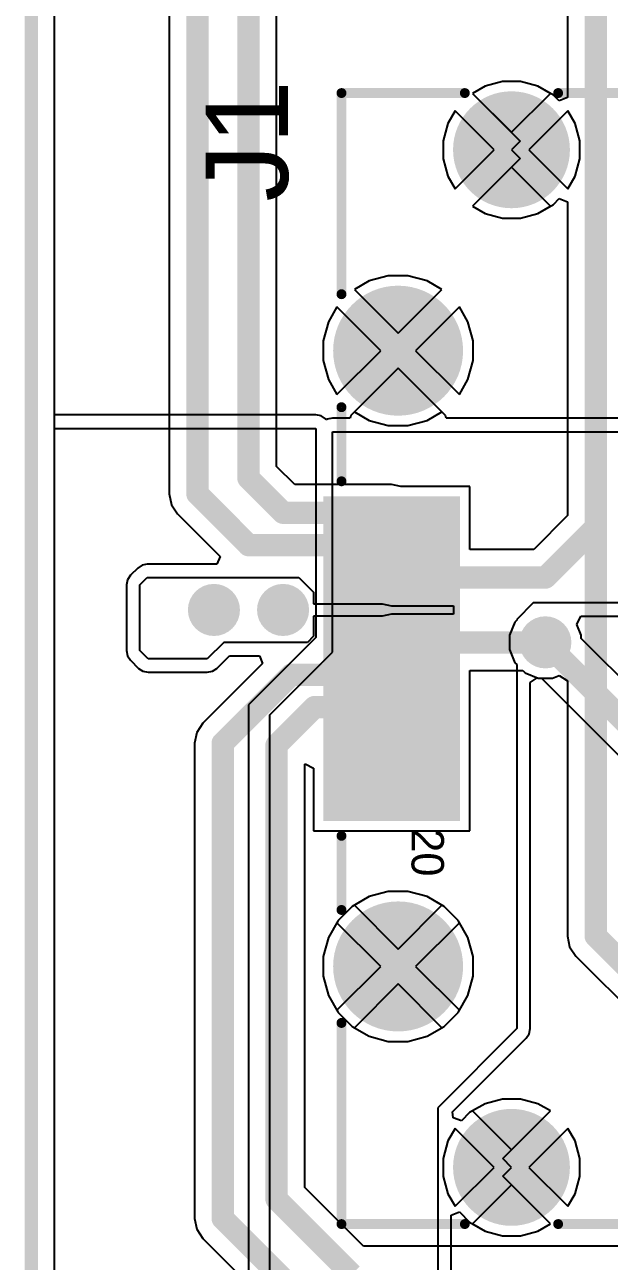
# Model space of a CAD drawing. Header units: millimetres. Extents: x 0 to 174, y 0 to 132.
# Drawn here: x -0.1 to 8.92, y 79.94 to 99.01 of the extents above; entities that cross this region are included whole.
import ezdxf

# ---------------------------------------------------------------- set-up
doc = ezdxf.new("R2010")
doc.units = ezdxf.units.MM
for name, color, linetype in [('BottomLayer', 5, 'Continuous'), ('BottomSolder', 6, 'Continuous'), ('Mechanical2', 216, 'Continuous'), ('PadHoleLayer', 156, 'Continuous'), ('TopLayer', 1, 'Continuous'), ('TopOverlay', 2, 'Continuous'), ('TopPaste', 8, 'Continuous'), ('TopSolder', 216, 'Continuous'), ('ViaHoleLayer', 16, 'Continuous')]:
    doc.layers.add(name, color=color, linetype=linetype)
doc.styles.add('Arial', font='', dxfattribs={"height": 0.2})
doc.styles.get('Arial').set_extended_font_data('Arial')

# ---------------------------------------------------------------- blocks, each defined once
blk = doc.blocks.new('FX23_20S_0_5SV_69')
at = {"layer": 'BottomLayer'}
h = blk.add_hatch(color=5, dxfattribs=at)
edge = h.paths.add_edge_path()
edge.add_arc((-4.75, 3.05), 0.902, 0, 360)
h = blk.add_hatch(color=5, dxfattribs=at)
edge = h.paths.add_edge_path()
edge.add_arc((4.75, 3.05), 0.902, 0, 360)
h = blk.add_hatch(color=5, dxfattribs=at)
edge = h.paths.add_edge_path()
edge.add_arc((-7.85, 1.3), 0.8, 0, 360)
h = blk.add_hatch(color=5, dxfattribs=at)
edge = h.paths.add_edge_path()
edge.add_arc((7.85, 1.3), 0.8, 0, 360)
h = blk.add_hatch(color=5, dxfattribs=at)
edge = h.paths.add_edge_path()
edge.add_arc((-7.85, -1.3), 0.8, 0, 360)
h = blk.add_hatch(color=5, dxfattribs=at)
edge = h.paths.add_edge_path()
edge.add_arc((7.85, -1.3), 0.8, 0, 360)
h = blk.add_hatch(color=5, dxfattribs=at)
edge = h.paths.add_edge_path()
edge.add_arc((-4.75, -3.05), 0.902, 0, 360)
h = blk.add_hatch(color=5, dxfattribs=at)
edge = h.paths.add_edge_path()
edge.add_arc((4.75, -3.05), 0.902, 0, 360)
at = {"layer": 'BottomSolder'}
h = blk.add_hatch(color=6, dxfattribs=at)
edge = h.paths.add_edge_path()
edge.add_arc((-4.75, 3.05), 1.003, 0, 360)
h = blk.add_hatch(color=6, dxfattribs=at)
edge = h.paths.add_edge_path()
edge.add_arc((4.75, 3.05), 1.003, 0, 360)
h = blk.add_hatch(color=6, dxfattribs=at)
edge = h.paths.add_edge_path()
edge.add_arc((-7.85, 1.3), 0.902, 0, 360)
h = blk.add_hatch(color=6, dxfattribs=at)
edge = h.paths.add_edge_path()
edge.add_arc((7.85, 1.3), 0.902, 0, 360)
h = blk.add_hatch(color=6, dxfattribs=at)
edge = h.paths.add_edge_path()
edge.add_arc((-7.85, -1.3), 0.902, 0, 360)
h = blk.add_hatch(color=6, dxfattribs=at)
edge = h.paths.add_edge_path()
edge.add_arc((7.85, -1.3), 0.902, 0, 360)
h = blk.add_hatch(color=6, dxfattribs=at)
edge = h.paths.add_edge_path()
edge.add_arc((-4.75, -3.05), 1.003, 0, 360)
h = blk.add_hatch(color=6, dxfattribs=at)
edge = h.paths.add_edge_path()
edge.add_arc((4.75, -3.05), 1.003, 0, 360)
at = {"layer": 'PadHoleLayer'}
h = blk.add_hatch(color=156, dxfattribs=at)
edge = h.paths.add_edge_path()
edge.add_arc((-4.75, 3.05), 0.648, 0, 360)
h = blk.add_hatch(color=156, dxfattribs=at)
edge = h.paths.add_edge_path()
edge.add_arc((4.75, 3.05), 0.648, 0, 360)
h = blk.add_hatch(color=156, dxfattribs=at)
edge = h.paths.add_edge_path()
edge.add_arc((-7.85, 1.3), 0.546, 0, 360)
h = blk.add_hatch(color=156, dxfattribs=at)
edge = h.paths.add_edge_path()
edge.add_arc((7.85, 1.3), 0.546, 0, 360)
h = blk.add_hatch(color=156, dxfattribs=at)
edge = h.paths.add_edge_path()
edge.add_arc((-7.85, -1.3), 0.546, 0, 360)
h = blk.add_hatch(color=156, dxfattribs=at)
edge = h.paths.add_edge_path()
edge.add_arc((7.85, -1.3), 0.546, 0, 360)
h = blk.add_hatch(color=156, dxfattribs=at)
edge = h.paths.add_edge_path()
edge.add_arc((-4.75, -3.05), 0.648, 0, 360)
h = blk.add_hatch(color=156, dxfattribs=at)
edge = h.paths.add_edge_path()
edge.add_arc((4.75, -3.05), 0.648, 0, 360)
at = {"layer": 'TopLayer'}
for points in [[(-2.402, 4.102), (-2.098, 4.102), (-2.098, 2.197), (-2.402, 2.197)], [(-1.902, 4.102), (-1.598, 4.102), (-1.598, 2.197), (-1.902, 2.197)], [(-1.402, 4.102), (-1.098, 4.102), (-1.098, 2.197), (-1.402, 2.197)], [(-0.902, 4.102), (-0.598, 4.102), (-0.598, 2.197), (-0.902, 2.197)], [(-0.402, 4.102), (-0.098, 4.102), (-0.098, 2.197), (-0.402, 2.197)], [(0.098, 4.102), (0.402, 4.102), (0.402, 2.197), (0.098, 2.197)], [(0.598, 4.102), (0.902, 4.102), (0.902, 2.197), (0.598, 2.197)], [(1.098, 4.102), (1.402, 4.102), (1.402, 2.197), (1.098, 2.197)], [(1.598, 4.102), (1.902, 4.102), (1.902, 2.197), (1.598, 2.197)], [(2.098, 4.102), (2.402, 4.102), (2.402, 2.197), (2.098, 2.197)], [(-2.402, -2.197), (-2.098, -2.197), (-2.098, -4.102), (-2.402, -4.102)], [(-1.902, -2.197), (-1.598, -2.197), (-1.598, -4.102), (-1.902, -4.102)], [(-1.402, -2.197), (-1.098, -2.197), (-1.098, -4.102), (-1.402, -4.102)], [(-0.902, -2.197), (-0.598, -2.197), (-0.598, -4.102), (-0.902, -4.102)], [(-0.402, -2.197), (-0.098, -2.197), (-0.098, -4.102), (-0.402, -4.102)], [(0.098, -2.197), (0.402, -2.197), (0.402, -4.102), (0.098, -4.102)], [(0.598, -2.197), (0.902, -2.197), (0.902, -4.102), (0.598, -4.102)], [(1.098, -2.197), (1.402, -2.197), (1.402, -4.102), (1.098, -4.102)], [(1.598, -2.197), (1.902, -2.197), (1.902, -4.102), (1.598, -4.102)], [(2.098, -2.197), (2.402, -2.197), (2.402, -4.102), (2.098, -4.102)]]:
    blk.add_hatch(color=1, dxfattribs=at).paths.add_polyline_path(points)
h = blk.add_hatch(color=1, dxfattribs=at)
edge = h.paths.add_edge_path()
edge.add_arc((-4.75, 3.05), 0.902, 0, 360)
h = blk.add_hatch(color=1, dxfattribs=at)
edge = h.paths.add_edge_path()
edge.add_arc((4.75, 3.05), 0.902, 0, 360)
h = blk.add_hatch(color=1, dxfattribs=at)
edge = h.paths.add_edge_path()
edge.add_arc((-7.85, 1.3), 0.8, 0, 360)
h = blk.add_hatch(color=1, dxfattribs=at)
edge = h.paths.add_edge_path()
edge.add_arc((7.85, 1.3), 0.8, 0, 360)
h = blk.add_hatch(color=1, dxfattribs=at)
edge = h.paths.add_edge_path()
edge.add_arc((-7.85, -1.3), 0.8, 0, 360)
h = blk.add_hatch(color=1, dxfattribs=at)
edge = h.paths.add_edge_path()
edge.add_arc((7.85, -1.3), 0.8, 0, 360)
h = blk.add_hatch(color=1, dxfattribs=at)
edge = h.paths.add_edge_path()
edge.add_arc((-4.75, -3.05), 0.902, 0, 360)
h = blk.add_hatch(color=1, dxfattribs=at)
edge = h.paths.add_edge_path()
edge.add_arc((4.75, -3.05), 0.902, 0, 360)
at = {"layer": 'TopPaste'}
for points in [[(-2.402, 4.102), (-2.098, 4.102), (-2.098, 2.197), (-2.402, 2.197)], [(-1.902, 4.102), (-1.598, 4.102), (-1.598, 2.197), (-1.902, 2.197)], [(-1.402, 4.102), (-1.098, 4.102), (-1.098, 2.197), (-1.402, 2.197)], [(-0.902, 4.102), (-0.598, 4.102), (-0.598, 2.197), (-0.902, 2.197)], [(-0.402, 4.102), (-0.098, 4.102), (-0.098, 2.197), (-0.402, 2.197)], [(0.098, 4.102), (0.402, 4.102), (0.402, 2.197), (0.098, 2.197)], [(0.598, 4.102), (0.902, 4.102), (0.902, 2.197), (0.598, 2.197)], [(1.098, 4.102), (1.402, 4.102), (1.402, 2.197), (1.098, 2.197)], [(1.598, 4.102), (1.902, 4.102), (1.902, 2.197), (1.598, 2.197)], [(2.098, 4.102), (2.402, 4.102), (2.402, 2.197), (2.098, 2.197)], [(-2.402, -2.197), (-2.098, -2.197), (-2.098, -4.102), (-2.402, -4.102)], [(-1.902, -2.197), (-1.598, -2.197), (-1.598, -4.102), (-1.902, -4.102)], [(-1.402, -2.197), (-1.098, -2.197), (-1.098, -4.102), (-1.402, -4.102)], [(-0.902, -2.197), (-0.598, -2.197), (-0.598, -4.102), (-0.902, -4.102)], [(-0.402, -2.197), (-0.098, -2.197), (-0.098, -4.102), (-0.402, -4.102)], [(0.098, -2.197), (0.402, -2.197), (0.402, -4.102), (0.098, -4.102)], [(0.598, -2.197), (0.902, -2.197), (0.902, -4.102), (0.598, -4.102)], [(1.098, -2.197), (1.402, -2.197), (1.402, -4.102), (1.098, -4.102)], [(1.598, -2.197), (1.902, -2.197), (1.902, -4.102), (1.598, -4.102)], [(2.098, -2.197), (2.402, -2.197), (2.402, -4.102), (2.098, -4.102)]]:
    blk.add_hatch(color=8, dxfattribs=at).paths.add_polyline_path(points)
at = {"layer": 'TopSolder'}
for points in [[(-2.504, 4.204), (-1.996, 4.204), (-1.996, 2.096), (-2.504, 2.096)], [(-2.004, 4.204), (-1.496, 4.204), (-1.496, 2.096), (-2.004, 2.096)], [(-1.504, 4.204), (-0.996, 4.204), (-0.996, 2.096), (-1.504, 2.096)], [(-1.004, 4.204), (-0.496, 4.204), (-0.496, 2.096), (-1.004, 2.096)], [(-0.504, 4.204), (0.004, 4.204), (0.004, 2.096), (-0.504, 2.096)], [(-0.004, 4.204), (0.504, 4.204), (0.504, 2.096), (-0.004, 2.096)], [(0.496, 4.204), (1.004, 4.204), (1.004, 2.096), (0.496, 2.096)], [(0.996, 4.204), (1.504, 4.204), (1.504, 2.096), (0.996, 2.096)], [(1.496, 4.204), (2.004, 4.204), (2.004, 2.096), (1.496, 2.096)], [(1.996, 4.204), (2.504, 4.204), (2.504, 2.096), (1.996, 2.096)], [(-2.504, -2.096), (-1.996, -2.096), (-1.996, -4.204), (-2.504, -4.204)], [(-2.004, -2.096), (-1.496, -2.096), (-1.496, -4.204), (-2.004, -4.204)], [(-1.504, -2.096), (-0.996, -2.096), (-0.996, -4.204), (-1.504, -4.204)], [(-1.004, -2.096), (-0.496, -2.096), (-0.496, -4.204), (-1.004, -4.204)], [(-0.504, -2.096), (0.004, -2.096), (0.004, -4.204), (-0.504, -4.204)], [(-0.004, -2.096), (0.504, -2.096), (0.504, -4.204), (-0.004, -4.204)], [(0.496, -2.096), (1.004, -2.096), (1.004, -4.204), (0.496, -4.204)], [(0.996, -2.096), (1.504, -2.096), (1.504, -4.204), (0.996, -4.204)], [(1.496, -2.096), (2.004, -2.096), (2.004, -4.204), (1.496, -4.204)], [(1.996, -2.096), (2.504, -2.096), (2.504, -4.204), (1.996, -4.204)]]:
    blk.add_hatch(color=216, dxfattribs=at).paths.add_polyline_path(points)
h = blk.add_hatch(color=216, dxfattribs=at)
edge = h.paths.add_edge_path()
edge.add_arc((-4.75, 3.05), 1.003, 0, 360)
h = blk.add_hatch(color=216, dxfattribs=at)
edge = h.paths.add_edge_path()
edge.add_arc((4.75, 3.05), 1.003, 0, 360)
h = blk.add_hatch(color=216, dxfattribs=at)
edge = h.paths.add_edge_path()
edge.add_arc((-7.85, 1.3), 0.902, 0, 360)
h = blk.add_hatch(color=216, dxfattribs=at)
edge = h.paths.add_edge_path()
edge.add_arc((7.85, 1.3), 0.902, 0, 360)
h = blk.add_hatch(color=216, dxfattribs=at)
edge = h.paths.add_edge_path()
edge.add_arc((-7.85, -1.3), 0.902, 0, 360)
h = blk.add_hatch(color=216, dxfattribs=at)
edge = h.paths.add_edge_path()
edge.add_arc((7.85, -1.3), 0.902, 0, 360)
h = blk.add_hatch(color=216, dxfattribs=at)
edge = h.paths.add_edge_path()
edge.add_arc((-4.75, -3.05), 1.003, 0, 360)
h = blk.add_hatch(color=216, dxfattribs=at)
edge = h.paths.add_edge_path()
edge.add_arc((4.75, -3.05), 1.003, 0, 360)
at = {"layer": 'TopOverlay', "const_width": 0.152}
for points in [[(-5.621, 3.924), (-8.725, 3.924)], [(-8.725, 2.02), (-8.725, 3.924)], [(-2.735, 3.924), (-3.879, 3.924)], [(3.879, 3.924), (2.735, 3.924)], [(8.725, 3.924), (5.621, 3.924)], [(8.725, 2.02), (8.725, 3.924)], [(-8.725, -0.58), (-8.725, 0.58)], [(8.725, -0.58), (8.725, 0.58)], [(-8.725, -3.924), (-8.725, -2.02)], [(8.725, -3.924), (8.725, -2.02)], [(-5.621, -3.924), (-8.725, -3.924)], [(-2.735, -3.924), (-3.879, -3.924)], [(3.879, -3.924), (2.735, -3.924)], [(8.725, -3.924), (5.621, -3.924)]]:
    blk.add_lwpolyline(points, dxfattribs=at)
at = {"layer": 'TopOverlay', "const_width": 0.0762}
for points in [[(-8.763, 3.924, 1), (-8.687, 3.924, 1)], [(-8.763, 3.924, 1), (-8.687, 3.924, 1)], [(-5.66, 3.924, 1), (-5.583, 3.924, 1)], [(-3.917, 3.924, 1), (-3.84, 3.924, 1)], [(-2.773, 3.924, 1), (-2.697, 3.924, 1)], [(2.697, 3.924, 1), (2.773, 3.924, 1)], [(3.84, 3.924, 1), (3.917, 3.924, 1)], [(5.583, 3.924, 1), (5.66, 3.924, 1)], [(8.687, 3.924, 1), (8.763, 3.924, 1)], [(8.687, 3.924, 1), (8.763, 3.924, 1)], [(-8.763, 2.02, 1), (-8.687, 2.02, 1)], [(8.687, 2.02, 1), (8.763, 2.02, 1)], [(-8.763, 0.58, 1), (-8.687, 0.58, 1)], [(8.687, 0.58, 1), (8.763, 0.58, 1)], [(-8.763, -0.58, 1), (-8.687, -0.58, 1)], [(8.687, -0.58, 1), (8.763, -0.58, 1)], [(-8.763, -2.02, 1), (-8.687, -2.02, 1)], [(8.687, -2.02, 1), (8.763, -2.02, 1)], [(-8.763, -3.924, 1), (-8.687, -3.924, 1)], [(-8.763, -3.924, 1), (-8.687, -3.924, 1)], [(-5.66, -3.924, 1), (-5.583, -3.924, 1)], [(-3.917, -3.924, 1), (-3.84, -3.924, 1)], [(-2.773, -3.924, 1), (-2.697, -3.924, 1)], [(2.697, -3.924, 1), (2.773, -3.924, 1)], [(3.84, -3.924, 1), (3.917, -3.924, 1)], [(5.583, -3.924, 1), (5.66, -3.924, 1)], [(8.687, -3.924, 1), (8.763, -3.924, 1)], [(8.687, -3.924, 1), (8.763, -3.924, 1)]]:
    blk.add_lwpolyline(points, format="xyb", close=True, dxfattribs=at)
at = {"layer": 'TopOverlay'}
for s, p in [('1', (-2.868, 2.263)), ('20', (2.618, -2.843))]:
    blk.add_text(s, height=0.5, dxfattribs=at).set_placement(p)

msp = doc.modelspace()

# ---------------------------------------------------------------- hatches: boundary and pattern name
at = {"layer": 'BottomLayer'}
h = msp.add_hatch(color=5, dxfattribs=at)
edge = h.paths.add_edge_path()
edge.add_arc((2.819, 89.985), 0.3, 0, 360)
h = msp.add_hatch(color=5, dxfattribs=at)
edge = h.paths.add_edge_path()
edge.add_arc((3.886, 89.985), 0.3, 0, 360)
h = msp.add_hatch(color=5, dxfattribs=at)
edge = h.paths.add_edge_path()
edge.add_arc((7.935, 89.485), 0.3, 0, 360)
at = {"layer": 'BottomSolder'}
h = msp.add_hatch(color=6, dxfattribs=at)
edge = h.paths.add_edge_path()
edge.add_arc((2.819, 89.985), 0.402, 0, 360)
h = msp.add_hatch(color=6, dxfattribs=at)
edge = h.paths.add_edge_path()
edge.add_arc((3.886, 89.985), 0.402, 0, 360)
h = msp.add_hatch(color=6, dxfattribs=at)
edge = h.paths.add_edge_path()
edge.add_arc((7.935, 89.485), 0.402, 0, 360)
at = {"layer": 'TopLayer'}
h = msp.add_hatch(color=1, dxfattribs=at)
edge = h.paths.add_edge_path()
edge.add_arc((2.819, 89.985), 0.3, 0, 360)
h = msp.add_hatch(color=1, dxfattribs=at)
edge = h.paths.add_edge_path()
edge.add_arc((3.886, 89.985), 0.3, 0, 360)
h = msp.add_hatch(color=1, dxfattribs=at)
edge = h.paths.add_edge_path()
edge.add_arc((7.935, 89.485), 0.3, 0, 360)
at = {"layer": 'TopSolder'}
h = msp.add_hatch(color=216, dxfattribs=at)
edge = h.paths.add_edge_path()
edge.add_arc((2.819, 89.985), 0.402, 0, 360)
h = msp.add_hatch(color=216, dxfattribs=at)
edge = h.paths.add_edge_path()
edge.add_arc((3.886, 89.985), 0.402, 0, 360)
h = msp.add_hatch(color=216, dxfattribs=at)
edge = h.paths.add_edge_path()
edge.add_arc((7.935, 89.485), 0.402, 0, 360)
at = {"layer": 'ViaHoleLayer'}
h = msp.add_hatch(color=16, dxfattribs=at)
edge = h.paths.add_edge_path()
edge.add_arc((2.819, 89.985), 0.15, 0, 360)
h = msp.add_hatch(color=16, dxfattribs=at)
edge = h.paths.add_edge_path()
edge.add_arc((3.886, 89.985), 0.15, 0, 360)
h = msp.add_hatch(color=16, dxfattribs=at)
edge = h.paths.add_edge_path()
edge.add_arc((7.935, 89.485), 0.15, 0, 360)

# ---------------------------------------------------------------- linework, layer by layer
at = {"layer": 'BottomLayer'}
for p, q in [((0.356, 92.993), (0.356, 112.776)), ((7.005, 98.067), (6.811, 97.955)), ((7.273, 98.139), (7.005, 98.067)), ((7.551, 98.139), (7.273, 98.139)), ((7.819, 98.067), (7.551, 98.139)), ((8.013, 97.955), (7.819, 98.067)), ((6.811, 97.955), (7.412, 97.354)), ((7.412, 97.354), (8.013, 97.955)), ((6.542, 97.686), (6.43, 97.492)), ((7.143, 97.085), (6.542, 97.686)), ((8.282, 97.686), (7.682, 97.085)), ((8.394, 97.492), (8.282, 97.686)), ((6.43, 97.492), (6.358, 97.224)), ((8.466, 97.224), (8.394, 97.492)), ((6.358, 97.224), (6.358, 96.946)), ((8.466, 96.946), (8.466, 97.224)), ((6.358, 96.946), (6.43, 96.678)), ((6.542, 96.484), (7.143, 97.085)), ((7.682, 97.085), (8.282, 96.484)), ((8.394, 96.678), (8.466, 96.946)), ((7.412, 96.816), (6.811, 96.215)), ((8.013, 96.215), (7.412, 96.816)), ((6.43, 96.678), (6.542, 96.484)), ((8.282, 96.484), (8.394, 96.678)), ((6.811, 96.215), (7.005, 96.103)), ((7.819, 96.103), (8.013, 96.215)), ((7.005, 96.103), (7.273, 96.031)), ((7.273, 96.031), (7.551, 96.031)), ((7.551, 96.031), (7.819, 96.103)), ((5.216, 95.062), (4.987, 94.93)), ((5.51, 95.141), (5.216, 95.062)), ((5.814, 95.141), (5.51, 95.141)), ((6.108, 95.062), (5.814, 95.141)), ((6.337, 94.93), (6.108, 95.062)), ((4.987, 94.93), (5.662, 94.254)), ((5.662, 94.254), (6.337, 94.93)), ((4.718, 94.66), (4.585, 94.431)), ((5.393, 93.985), (4.718, 94.66)), ((6.607, 94.66), (5.932, 93.985)), ((6.739, 94.431), (6.607, 94.66)), ((4.585, 94.431), (4.507, 94.137)), ((6.818, 94.137), (6.739, 94.431)), ((4.507, 94.137), (4.507, 93.833)), ((6.818, 93.833), (6.818, 94.137)), ((4.718, 93.31), (5.393, 93.985)), ((5.932, 93.985), (6.607, 93.31)), ((4.507, 93.833), (4.585, 93.539)), ((5.662, 93.716), (4.933, 92.986)), ((6.392, 92.986), (5.662, 93.716)), ((6.739, 93.539), (6.818, 93.833)), ((4.585, 93.539), (4.718, 93.31)), ((6.607, 93.31), (6.739, 93.539)), ((4.394, 92.993), (0.356, 92.993)), ((0.356, 92.993), (0.356, 92.993)), ((4.473, 92.978), (4.394, 92.993)), ((4.541, 92.933), (4.473, 92.978)), ((4.552, 92.916), (4.541, 92.933)), ((4.569, 92.927), (4.552, 92.916)), ((4.648, 92.943), (4.569, 92.927)), ((4.921, 92.943), (4.648, 92.943)), ((4.933, 92.986), (4.921, 92.943)), ((6.403, 92.943), (6.392, 92.986)), ((10.045, 92.943), (6.403, 92.943)), ((0.356, 62.408), (0.356, 92.786)), ((0.356, 92.786), (4.394, 92.786)), ((4.394, 92.786), (4.394, 92.735)), ((4.394, 92.735), (4.394, 89.56)), ((4.648, 89.332), (4.648, 92.735)), ((4.648, 92.735), (10.045, 92.735)), ((7.747, 90.094), (7.493, 89.84)), ((9.77, 90.094), (7.747, 90.094)), ((8.421, 89.76), (8.483, 89.887)), ((8.483, 89.887), (9.77, 89.887)), ((7.465, 89.799), (7.381, 89.595)), ((7.493, 89.826), (7.465, 89.799)), ((7.493, 89.84), (7.493, 89.826)), ((8.489, 89.595), (8.421, 89.76)), ((4.394, 89.56), (3.353, 88.519)), ((7.381, 89.595), (7.381, 89.375)), ((8.489, 89.546), (8.489, 89.595)), ((9.81, 88.226), (8.489, 89.546)), ((3.683, 88.367), (4.648, 89.332)), ((7.381, 89.375), (7.465, 89.171)), ((7.465, 89.171), (7.493, 89.144)), ((7.493, 89.144), (7.493, 83.525)), ((7.7, 88.868), (7.806, 88.939)), ((7.806, 88.939), (7.825, 88.931)), ((7.825, 88.931), (7.874, 88.931)), ((7.874, 88.931), (9.482, 87.322)), ((7.7, 83.525), (7.7, 88.868)), ((3.353, 88.519), (3.353, 65.608)), ((3.683, 74.981), (3.683, 88.367)), ((5.216, 85.562), (4.987, 85.43)), ((5.51, 85.641), (5.216, 85.562)), ((5.814, 85.641), (5.51, 85.641)), ((6.108, 85.562), (5.814, 85.641)), ((6.337, 85.43), (6.108, 85.562)), ((4.987, 85.43), (5.662, 84.754)), ((5.662, 84.754), (6.337, 85.43)), ((4.718, 85.16), (4.585, 84.931)), ((5.393, 84.485), (4.718, 85.16)), ((6.607, 85.16), (5.932, 84.485)), ((6.739, 84.931), (6.607, 85.16)), ((4.585, 84.931), (4.507, 84.637)), ((6.818, 84.637), (6.739, 84.931)), ((4.507, 84.637), (4.507, 84.333)), ((6.818, 84.333), (6.818, 84.637)), ((4.507, 84.333), (4.585, 84.039)), ((4.718, 83.81), (5.393, 84.485)), ((5.932, 84.485), (6.607, 83.81)), ((6.739, 84.039), (6.818, 84.333)), ((5.662, 84.216), (4.987, 83.54)), ((6.337, 83.54), (5.662, 84.216)), ((4.585, 84.039), (4.718, 83.81)), ((6.607, 83.81), (6.739, 84.039)), ((4.987, 83.54), (5.216, 83.408)), ((5.216, 83.408), (5.51, 83.329)), ((5.814, 83.329), (6.108, 83.408)), ((6.108, 83.408), (6.337, 83.54)), ((7.493, 83.525), (6.274, 82.306)), ((6.502, 82.241), (7.639, 83.379)), ((7.639, 83.379), (7.684, 83.446)), ((7.684, 83.446), (7.7, 83.525)), ((7.7, 83.525), (7.7, 83.525)), ((5.51, 83.329), (5.814, 83.329)), ((7.273, 82.439), (7.005, 82.367)), ((7.551, 82.439), (7.273, 82.439)), ((7.819, 82.367), (7.551, 82.439)), ((6.274, 82.306), (6.274, 79.311)), ((6.513, 82.15), (6.502, 82.241)), ((6.765, 82.229), (6.638, 82.102)), ((7.005, 82.367), (6.765, 82.229)), ((7.278, 81.52), (8.013, 82.255)), ((8.013, 82.255), (7.819, 82.367)), ((6.638, 82.102), (6.513, 82.15)), ((8.282, 81.986), (7.682, 81.385)), ((8.394, 81.792), (8.282, 81.986)), ((8.466, 81.524), (8.394, 81.792)), ((7.412, 81.385), (7.278, 81.52)), ((8.466, 81.246), (8.466, 81.524)), ((7.278, 81.25), (7.412, 81.385)), ((7.682, 81.385), (8.282, 80.784)), ((8.013, 80.515), (7.278, 81.25)), ((8.394, 80.978), (8.466, 81.246)), ((8.282, 80.784), (8.394, 80.978)), ((6.481, 80.646), (6.608, 80.699)), ((6.481, 79.396), (6.481, 80.646)), ((6.608, 80.699), (6.765, 80.542)), ((6.765, 80.542), (7.005, 80.403)), ((7.819, 80.403), (8.013, 80.515)), ((7.005, 80.403), (7.273, 80.331)), ((7.273, 80.331), (7.551, 80.331)), ((7.551, 80.331), (7.819, 80.403))]:
    msp.add_line(p, q, dxfattribs=at)
at = {"layer": 'BottomLayer', "const_width": 0.345}
msp.add_lwpolyline([(7.935, 89.485), (9.79, 87.63)], dxfattribs=at)
at = {"layer": 'BottomLayer', "const_width": 0.173}
msp.add_lwpolyline([(7.849, 89.485, 1), (8.021, 89.485, 1)], format="xyb", close=True, dxfattribs=at)
at = {"layer": 'Mechanical2', "const_width": 0.203}
msp.add_lwpolyline([(0, 0), (0, 120)], dxfattribs=at)
at = {"layer": 'TopLayer'}
for p, q in [((0.356, 78.333), (0.356, 113.03)), ((2.13, 104.527), (2.13, 91.775)), ((3.787, 92.2), (3.787, 103.846)), ((8.277, 102.972), (8.277, 97.89)), ((7.005, 98.067), (6.811, 97.955)), ((7.273, 98.139), (7.005, 98.067)), ((7.551, 98.139), (7.273, 98.139)), ((7.819, 98.067), (7.551, 98.139)), ((8.059, 97.929), (7.819, 98.067)), ((6.811, 97.955), (7.547, 97.22)), ((8.15, 97.838), (8.059, 97.929)), ((8.277, 97.89), (8.15, 97.838)), ((6.542, 97.686), (6.43, 97.492)), ((7.143, 97.085), (6.542, 97.686)), ((6.43, 97.492), (6.358, 97.224)), ((6.358, 97.224), (6.358, 96.946)), ((7.547, 97.22), (7.412, 97.085)), ((6.358, 96.946), (6.43, 96.678)), ((6.542, 96.484), (7.143, 97.085)), ((7.547, 96.95), (6.811, 96.215)), ((7.412, 97.085), (7.547, 96.95)), ((6.43, 96.678), (6.542, 96.484)), ((6.811, 96.215), (7.005, 96.103)), ((7.819, 96.103), (8.059, 96.242)), ((8.059, 96.242), (8.15, 96.332)), ((8.15, 96.332), (8.277, 96.28)), ((8.277, 96.28), (8.277, 91.442)), ((7.005, 96.103), (7.273, 96.031)), ((7.273, 96.031), (7.551, 96.031)), ((7.551, 96.031), (7.819, 96.103)), ((5.216, 95.062), (4.987, 94.93)), ((5.51, 95.141), (5.216, 95.062)), ((5.814, 95.141), (5.51, 95.141)), ((6.108, 95.062), (5.814, 95.141)), ((6.337, 94.93), (6.108, 95.062)), ((4.987, 94.93), (5.662, 94.254)), ((5.662, 94.254), (6.337, 94.93)), ((4.718, 94.66), (4.585, 94.431)), ((5.393, 93.985), (4.718, 94.66)), ((6.607, 94.66), (5.932, 93.985)), ((6.739, 94.431), (6.607, 94.66)), ((4.585, 94.431), (4.507, 94.137)), ((6.818, 94.137), (6.739, 94.431)), ((4.507, 94.137), (4.507, 93.833)), ((6.818, 93.833), (6.818, 94.137)), ((4.718, 93.31), (5.393, 93.985)), ((5.932, 93.985), (6.607, 93.31)), ((4.507, 93.833), (4.585, 93.539)), ((5.662, 93.716), (4.987, 93.04)), ((6.337, 93.04), (5.662, 93.716)), ((6.739, 93.539), (6.818, 93.833)), ((4.585, 93.539), (4.718, 93.31)), ((6.607, 93.31), (6.739, 93.539)), ((4.987, 93.04), (5.216, 92.908)), ((6.108, 92.908), (6.337, 93.04)), ((5.216, 92.908), (5.51, 92.829)), ((5.51, 92.829), (5.814, 92.829)), ((5.814, 92.829), (6.108, 92.908)), ((4.066, 91.92), (3.787, 92.2)), ((2.13, 91.775), (2.163, 91.608)), ((5.562, 91.92), (4.066, 91.92)), ((5.706, 91.891), (5.562, 91.92)), ((6.769, 91.891), (5.706, 91.891)), ((6.769, 90.92), (6.769, 91.891)), ((2.163, 91.608), (2.257, 91.467)), ((2.257, 91.467), (2.915, 90.81)), ((8.277, 91.442), (7.755, 90.92)), ((7.755, 90.92), (6.769, 90.92)), ((1.642, 90.632), (1.53, 90.52)), ((1.709, 90.676), (1.642, 90.632)), ((1.642, 90.632), (1.642, 90.632)), ((1.788, 90.692), (1.709, 90.676)), ((2.866, 90.692), (1.788, 90.692)), ((1.788, 90.692), (1.788, 90.692)), ((2.915, 90.81), (2.866, 90.692)), ((1.485, 90.452), (1.469, 90.373)), ((1.53, 90.52), (1.485, 90.452)), ((1.53, 90.52), (1.53, 90.52)), ((1.676, 90.373), (1.788, 90.485)), ((1.788, 90.485), (4.13, 90.485)), ((4.13, 90.485), (4.356, 90.259)), ((1.469, 90.373), (1.469, 90.373)), ((1.469, 90.373), (1.469, 89.357)), ((1.676, 89.357), (1.676, 90.373)), ((4.356, 90.259), (4.356, 90.079)), ((4.356, 90.079), (5.418, 90.079)), ((5.418, 90.079), (5.562, 90.05)), ((5.562, 90.05), (6.515, 90.05)), ((6.515, 90.05), (6.515, 89.92)), ((5.418, 89.891), (4.356, 89.891)), ((4.356, 89.891), (4.356, 89.579)), ((5.562, 89.92), (5.418, 89.891)), ((6.515, 89.92), (5.562, 89.92)), ((2.972, 89.485), (2.717, 89.23)), ((4.262, 89.485), (2.972, 89.485)), ((4.356, 89.579), (4.262, 89.485)), ((1.469, 89.357), (1.469, 89.357)), ((1.469, 89.357), (1.485, 89.278)), ((1.803, 89.23), (1.676, 89.357)), ((1.485, 89.278), (1.53, 89.211)), ((1.53, 89.211), (1.53, 89.211)), ((1.53, 89.211), (1.657, 89.084)), ((2.717, 89.23), (1.803, 89.23)), ((3.571, 89.16), (2.647, 88.237)), ((2.864, 89.084), (3.058, 89.278)), ((3.058, 89.278), (3.522, 89.278)), ((3.522, 89.278), (3.571, 89.16)), ((1.657, 89.084), (1.724, 89.039)), ((1.724, 89.039), (1.803, 89.023)), ((1.803, 89.023), (1.803, 89.023)), ((1.803, 89.023), (2.717, 89.023)), ((2.717, 89.023), (2.796, 89.039)), ((2.796, 89.039), (2.864, 89.084)), ((2.864, 89.084), (2.864, 89.084)), ((6.769, 88.079), (6.769, 89.05)), ((6.769, 89.05), (7.587, 89.05)), ((7.587, 89.05), (7.621, 89.015)), ((7.621, 89.015), (7.825, 88.931)), ((7.825, 88.931), (8.045, 88.931)), ((8.045, 88.931), (8.15, 88.974)), ((8.15, 88.974), (8.277, 88.89)), ((8.277, 88.89), (8.277, 84.954)), ((2.647, 88.237), (2.553, 88.096)), ((2.553, 88.096), (2.52, 87.929)), ((6.769, 87.079), (6.769, 88.079)), ((2.52, 87.929), (2.52, 80.598)), ((4.22, 87.607), (4.229, 87.613)), ((4.22, 81.076), (4.22, 87.607)), ((4.229, 87.613), (4.356, 87.545)), ((4.356, 87.545), (4.356, 86.579)), ((6.769, 86.579), (6.769, 87.079)), ((4.356, 86.579), (6.769, 86.579)), ((5.216, 85.562), (4.953, 85.41)), ((5.51, 85.641), (5.216, 85.562)), ((5.814, 85.641), (5.51, 85.641)), ((6.108, 85.562), (5.814, 85.641)), ((6.372, 85.41), (6.108, 85.562)), ((4.953, 85.41), (4.737, 85.195)), ((6.587, 85.195), (6.372, 85.41)), ((4.737, 85.195), (4.585, 84.931)), ((6.739, 84.931), (6.587, 85.195)), ((4.585, 84.931), (4.507, 84.637)), ((6.818, 84.637), (6.739, 84.931)), ((8.277, 84.954), (8.31, 84.787)), ((8.31, 84.787), (8.405, 84.646)), ((4.507, 84.637), (4.507, 84.333)), ((6.818, 84.333), (6.818, 84.637)), ((8.405, 84.646), (10.697, 82.353)), ((4.507, 84.333), (4.585, 84.039)), ((6.739, 84.039), (6.818, 84.333)), ((4.585, 84.039), (4.737, 83.775)), ((6.587, 83.775), (6.739, 84.039)), ((4.737, 83.775), (4.953, 83.56)), ((6.372, 83.56), (6.587, 83.775)), ((4.953, 83.56), (5.216, 83.408)), ((5.216, 83.408), (5.51, 83.329)), ((5.814, 83.329), (6.108, 83.408)), ((6.108, 83.408), (6.372, 83.56)), ((5.51, 83.329), (5.814, 83.329)), ((7.273, 82.439), (7.005, 82.367)), ((7.551, 82.439), (7.273, 82.439)), ((7.819, 82.367), (7.551, 82.439)), ((7.005, 82.367), (6.811, 82.255)), ((6.811, 82.255), (7.412, 81.654)), ((7.412, 81.654), (8.013, 82.255)), ((8.013, 82.255), (7.819, 82.367)), ((6.542, 81.986), (6.43, 81.792)), ((7.143, 81.385), (6.542, 81.986)), ((8.282, 81.986), (7.682, 81.385)), ((8.394, 81.792), (8.282, 81.986)), ((6.43, 81.792), (6.358, 81.524)), ((8.466, 81.524), (8.394, 81.792)), ((6.358, 81.524), (6.358, 81.246)), ((8.466, 81.246), (8.466, 81.524)), ((6.542, 80.784), (7.143, 81.385)), ((7.682, 81.385), (8.282, 80.784)), ((6.358, 81.246), (6.43, 80.978)), ((7.412, 81.116), (6.811, 80.515)), ((8.013, 80.515), (7.412, 81.116)), ((8.394, 80.978), (8.466, 81.246)), ((5.126, 80.17), (4.22, 81.076)), ((6.43, 80.978), (6.542, 80.784)), ((8.282, 80.784), (8.394, 80.978)), ((2.52, 80.598), (2.553, 80.432)), ((6.811, 80.515), (7.005, 80.403)), ((7.819, 80.403), (8.013, 80.515)), ((2.553, 80.432), (2.647, 80.29)), ((7.005, 80.403), (7.273, 80.331)), ((7.273, 80.331), (7.551, 80.331)), ((7.551, 80.331), (7.819, 80.403)), ((2.647, 80.29), (4.264, 78.674)), ((10.074, 80.17), (5.126, 80.17))]:
    msp.add_line(p, q, dxfattribs=at)
at = {"layer": 'TopLayer', "const_width": 0.345}
for points in [[(2.565, 91.775), (2.565, 104.527)], [(3.352, 92.019), (3.352, 104.026)], [(8.712, 91.262), (8.712, 102.972)], [(3.352, 92.019), (3.886, 91.485)], [(2.565, 91.775), (3.355, 90.985)], [(3.886, 91.485), (5.562, 91.485)], [(7.935, 90.485), (8.712, 91.262)], [(8.712, 84.954), (8.712, 91.262)], [(3.355, 90.985), (5.562, 90.985)], [(5.562, 90.485), (7.935, 90.485)], [(5.562, 89.485), (7.935, 89.485)], [(2.955, 87.929), (4.011, 88.985)], [(4.011, 88.985), (5.562, 88.985)], [(3.785, 87.899), (4.371, 88.485)], [(4.371, 88.485), (5.562, 88.485)], [(2.955, 80.598), (2.955, 87.929)], [(3.785, 80.896), (3.785, 87.899)], [(8.712, 84.954), (12.598, 81.068)], [(3.785, 80.896), (4.946, 79.735)], [(2.955, 80.598), (4.571, 78.981)]]:
    msp.add_lwpolyline(points, dxfattribs=at)
at = {"layer": 'TopLayer', "const_width": 0.173}
for points in [[(3.266, 92.019, 1), (3.438, 92.019, 1)], [(3.266, 92.019, 1), (3.438, 92.019, 1)], [(2.479, 91.775, 1), (2.651, 91.775, 1)], [(2.479, 91.775, 1), (2.651, 91.775, 1)], [(3.8, 91.485, 1), (3.973, 91.485, 1)], [(3.8, 91.485, 1), (3.973, 91.485, 1)], [(5.476, 91.485, 1), (5.649, 91.485, 1)], [(8.626, 91.262, 1), (8.799, 91.262, 1)], [(8.626, 91.262, 1), (8.799, 91.262, 1)], [(8.626, 91.262, 1), (8.799, 91.262, 1)], [(3.268, 90.985, 1), (3.441, 90.985, 1)], [(3.268, 90.985, 1), (3.441, 90.985, 1)], [(5.476, 90.985, 1), (5.649, 90.985, 1)], [(5.476, 90.485, 1), (5.649, 90.485, 1)], [(7.849, 90.485, 1), (8.021, 90.485, 1)], [(7.849, 90.485, 1), (8.021, 90.485, 1)], [(5.476, 89.485, 1), (5.649, 89.485, 1)], [(7.849, 89.485, 1), (8.021, 89.485, 1)], [(3.924, 88.985, 1), (4.097, 88.985, 1)], [(3.924, 88.985, 1), (4.097, 88.985, 1)], [(5.476, 88.985, 1), (5.649, 88.985, 1)], [(4.285, 88.485, 1), (4.458, 88.485, 1)], [(4.285, 88.485, 1), (4.458, 88.485, 1)], [(5.476, 88.485, 1), (5.649, 88.485, 1)], [(2.868, 87.929, 1), (3.041, 87.929, 1)], [(2.868, 87.929, 1), (3.041, 87.929, 1)], [(3.699, 87.899, 1), (3.871, 87.899, 1)], [(3.699, 87.899, 1), (3.871, 87.899, 1)], [(8.626, 84.954, 1), (8.799, 84.954, 1)], [(8.626, 84.954, 1), (8.799, 84.954, 1)], [(3.699, 80.896, 1), (3.871, 80.896, 1)], [(3.699, 80.896, 1), (3.871, 80.896, 1)], [(2.868, 80.598, 1), (3.041, 80.598, 1)], [(2.868, 80.598, 1), (3.041, 80.598, 1)]]:
    msp.add_lwpolyline(points, format="xyb", close=True, dxfattribs=at)

# ---------------------------------------------------------------- block references
at = {"rotation": 270}
msp.add_blockref('FX23_20S_0_5SV_69', (8.712, 89.235), dxfattribs=at)

# ---------------------------------------------------------------- texts
at = {"layer": 'TopOverlay', "style": 'Arial'}
msp.add_text('J1', height=1.27, rotation=90, dxfattribs=at).set_placement((3.962, 96.283))

doc.saveas('drawing.dxf')
